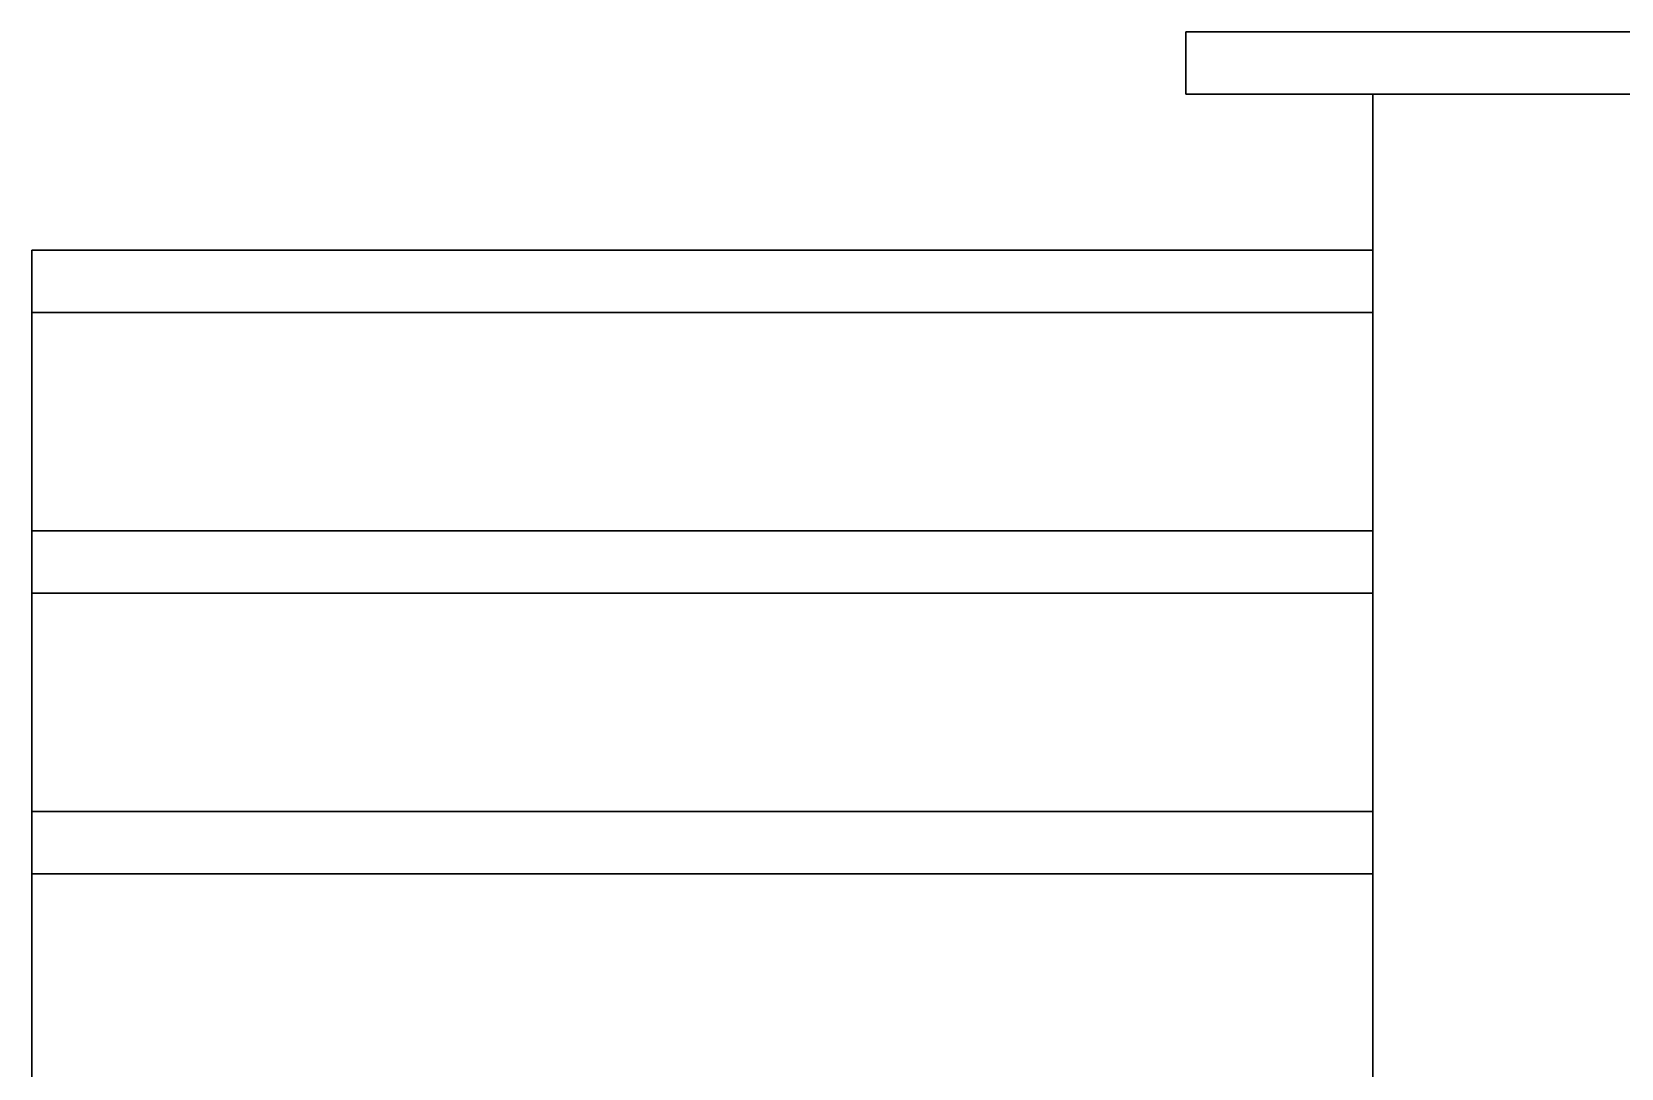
# Model space of a CAD drawing. Header units: millimetres. Extents: x 183355 to 194386, y -190559 to -183233.
# Drawn here: x 186102.2 to 186357, y -186408.1 to -186241.9 of the extents above; entities that cross this region are included whole.
import ezdxf

# ---------------------------------------------------------------- set-up
doc = ezdxf.new("R2010")
doc.units = ezdxf.units.MM
doc.header["$LTSCALE"] = 13
doc.layers.add('1', color=4, linetype='Continuous')
doc.layers.add('标注、文本', color=3, linetype='Continuous', lineweight=25)

# ---------------------------------------------------------------- blocks, each defined once
blk = doc.blocks.new('A$C43ED4F5E')
at = {"layer": '1', "ltscale": 5}
for p, q in [((1495, 958.71), (1345, 958.71)), ((1345, 958.71), (1345, 948.71)), ((1495, 958.71), (1345, 958.71)), ((1345, 958.71), (1345, 948.71)), ((1345, 948.71), (1495, 948.71)), ((1345, 948.71), (1495, 948.71)), ((1375, 33.71), (1375, 948.71)), ((1375, 33.71), (1375, 948.71)), ((1160, 103.71), (1160, 923.71)), ((1160, 103.71), (1160, 923.71)), ((1375, 923.71), (1160, 923.71)), ((1375, 923.71), (1160, 923.71)), ((1375, 923.71), (1160, 923.71)), ((1375, 923.71), (1160, 923.71)), ((1160, 923.71), (1375, 923.71)), ((1160, 923.71), (1375, 923.71)), ((1375, 923.71), (1160, 923.71)), ((1375, 923.71), (1160, 923.71)), ((1375, 923.71), (1160, 923.71)), ((1375, 923.71), (1160, 923.71)), ((1160, 923.71), (1375, 923.71)), ((1160, 923.71), (1375, 923.71)), ((1375, 923.71), (1160, 923.71)), ((1375, 923.71), (1160, 923.71)), ((1375, 923.71), (1160, 923.71)), ((1375, 923.71), (1160, 923.71)), ((1160, 923.71), (1375, 923.71)), ((1160, 923.71), (1375, 923.71)), ((1375, 923.71), (1160, 923.71)), ((1375, 923.71), (1160, 923.71)), ((1375, 923.71), (1160, 923.71)), ((1375, 923.71), (1160, 923.71)), ((1160, 923.71), (1375, 923.71)), ((1160, 923.71), (1375, 923.71)), ((1375, 923.71), (1160, 923.71)), ((1375, 923.71), (1160, 923.71)), ((1375, 923.71), (1160, 923.71)), ((1375, 923.71), (1160, 923.71)), ((1160, 923.71), (1375, 923.71)), ((1160, 923.71), (1375, 923.71)), ((1375, 923.71), (1160, 923.71)), ((1375, 923.71), (1160, 923.71)), ((1375, 923.71), (1160, 923.71)), ((1375, 923.71), (1160, 923.71)), ((1160, 923.71), (1375, 923.71)), ((1160, 923.71), (1375, 923.71)), ((1375, 923.71), (1160, 923.71)), ((1375, 923.71), (1160, 923.71)), ((1375, 923.71), (1160, 923.71)), ((1375, 923.71), (1160, 923.71)), ((1160, 923.71), (1375, 923.71)), ((1160, 923.71), (1375, 923.71)), ((1375, 923.71), (1160, 923.71)), ((1375, 923.71), (1160, 923.71)), ((1375, 923.71), (1160, 923.71)), ((1375, 923.71), (1160, 923.71)), ((1160, 923.71), (1375, 923.71)), ((1160, 923.71), (1375, 923.71)), ((1375, 923.71), (1160, 923.71)), ((1375, 923.71), (1160, 923.71)), ((1375, 923.71), (1160, 923.71)), ((1375, 923.71), (1160, 923.71)), ((1160, 923.71), (1375, 923.71)), ((1160, 923.71), (1375, 923.71)), ((1375, 923.71), (1160, 923.71)), ((1375, 923.71), (1160, 923.71)), ((1375, 923.71), (1160, 923.71)), ((1375, 923.71), (1160, 923.71)), ((1160, 923.71), (1375, 923.71)), ((1160, 923.71), (1375, 923.71)), ((1375, 923.71), (1160, 923.71)), ((1375, 923.71), (1160, 923.71)), ((1375, 923.71), (1160, 923.71)), ((1375, 923.71), (1160, 923.71)), ((1160, 923.71), (1375, 923.71)), ((1160, 923.71), (1375, 923.71)), ((1375, 923.71), (1160, 923.71)), ((1375, 923.71), (1160, 923.71)), ((1375, 923.71), (1160, 923.71)), ((1375, 923.71), (1160, 923.71)), ((1160, 923.71), (1375, 923.71)), ((1160, 923.71), (1375, 923.71)), ((1375, 923.71), (1160, 923.71)), ((1375, 923.71), (1160, 923.71)), ((1375, 923.71), (1160, 923.71)), ((1375, 923.71), (1160, 923.71)), ((1160, 923.71), (1375, 923.71)), ((1160, 923.71), (1375, 923.71)), ((1375, 923.71), (1160, 923.71)), ((1375, 923.71), (1160, 923.71)), ((1375, 923.71), (1160, 923.71)), ((1375, 923.71), (1160, 923.71)), ((1160, 923.71), (1375, 923.71)), ((1160, 923.71), (1375, 923.71)), ((1375, 923.71), (1160, 923.71)), ((1375, 923.71), (1160, 923.71)), ((1375, 923.71), (1160, 923.71)), ((1375, 923.71), (1160, 923.71)), ((1160, 923.71), (1375, 923.71)), ((1160, 923.71), (1375, 923.71)), ((1375, 923.71), (1160, 923.71)), ((1375, 923.71), (1160, 923.71)), ((1375, 923.71), (1160, 923.71)), ((1375, 923.71), (1160, 923.71)), ((1160, 923.71), (1375, 923.71)), ((1160, 923.71), (1375, 923.71)), ((1375, 923.71), (1160, 923.71)), ((1375, 923.71), (1160, 923.71)), ((1375, 923.71), (1160, 923.71)), ((1375, 923.71), (1160, 923.71)), ((1160, 923.71), (1375, 923.71)), ((1160, 923.71), (1375, 923.71)), ((1375, 923.71), (1160, 923.71)), ((1375, 923.71), (1160, 923.71)), ((1375, 923.71), (1160, 923.71)), ((1375, 923.71), (1160, 923.71)), ((1160, 923.71), (1375, 923.71)), ((1160, 923.71), (1375, 923.71)), ((1375, 923.71), (1160, 923.71)), ((1375, 923.71), (1160, 923.71)), ((1375, 923.71), (1160, 923.71)), ((1375, 923.71), (1160, 923.71)), ((1160, 923.71), (1375, 923.71)), ((1160, 923.71), (1375, 923.71)), ((1375, 923.71), (1160, 923.71)), ((1375, 923.71), (1160, 923.71)), ((1375, 923.71), (1160, 923.71)), ((1375, 923.71), (1160, 923.71)), ((1160, 923.71), (1375, 923.71)), ((1160, 923.71), (1375, 923.71)), ((1375, 923.71), (1160, 923.71)), ((1375, 923.71), (1160, 923.71)), ((1375, 923.71), (1160, 923.71)), ((1375, 923.71), (1160, 923.71)), ((1160, 923.71), (1375, 923.71)), ((1160, 923.71), (1375, 923.71)), ((1375, 923.71), (1160, 923.71)), ((1375, 923.71), (1160, 923.71)), ((1375, 923.71), (1160, 923.71)), ((1375, 923.71), (1160, 923.71)), ((1160, 923.71), (1375, 923.71)), ((1160, 923.71), (1375, 923.71)), ((1375, 923.71), (1160, 923.71)), ((1375, 923.71), (1160, 923.71)), ((1375, 923.71), (1160, 923.71)), ((1375, 923.71), (1160, 923.71)), ((1160, 923.71), (1375, 923.71)), ((1160, 923.71), (1375, 923.71)), ((1375, 923.71), (1160, 923.71)), ((1375, 923.71), (1160, 923.71)), ((1375, 923.71), (1160, 923.71)), ((1375, 923.71), (1160, 923.71)), ((1160, 923.71), (1375, 923.71)), ((1160, 923.71), (1375, 923.71)), ((1375, 923.71), (1160, 923.71)), ((1375, 923.71), (1160, 923.71)), ((1375, 923.71), (1160, 923.71)), ((1375, 923.71), (1160, 923.71)), ((1160, 923.71), (1375, 923.71)), ((1160, 923.71), (1375, 923.71)), ((1375, 923.71), (1160, 923.71)), ((1375, 923.71), (1160, 923.71)), ((1375, 923.71), (1160, 923.71)), ((1375, 923.71), (1160, 923.71)), ((1160, 923.71), (1375, 923.71)), ((1160, 923.71), (1375, 923.71)), ((1375, 923.71), (1160, 923.71)), ((1375, 923.71), (1160, 923.71)), ((1375, 923.71), (1160, 923.71)), ((1375, 923.71), (1160, 923.71)), ((1160, 923.71), (1375, 923.71)), ((1160, 923.71), (1375, 923.71)), ((1375, 923.71), (1160, 923.71)), ((1375, 923.71), (1160, 923.71)), ((1375, 923.71), (1160, 923.71)), ((1375, 923.71), (1160, 923.71)), ((1160, 923.71), (1375, 923.71)), ((1160, 923.71), (1375, 923.71)), ((1375, 923.71), (1160, 923.71)), ((1375, 923.71), (1160, 923.71)), ((1375, 923.71), (1160, 923.71)), ((1375, 923.71), (1160, 923.71)), ((1160, 923.71), (1375, 923.71)), ((1160, 923.71), (1375, 923.71)), ((1375, 923.71), (1160, 923.71)), ((1375, 923.71), (1160, 923.71)), ((1375, 923.71), (1160, 923.71)), ((1375, 923.71), (1160, 923.71)), ((1160, 923.71), (1375, 923.71)), ((1160, 923.71), (1375, 923.71)), ((1375, 923.71), (1160, 923.71)), ((1375, 923.71), (1160, 923.71)), ((1375, 923.71), (1160, 923.71)), ((1375, 923.71), (1160, 923.71)), ((1160, 923.71), (1375, 923.71)), ((1160, 923.71), (1375, 923.71)), ((1375, 923.71), (1160, 923.71)), ((1375, 923.71), (1160, 923.71)), ((1375, 923.71), (1160, 923.71)), ((1375, 923.71), (1160, 923.71)), ((1160, 923.71), (1375, 923.71)), ((1160, 923.71), (1375, 923.71)), ((1375, 923.71), (1160, 923.71)), ((1375, 923.71), (1160, 923.71)), ((1375, 923.71), (1160, 923.71)), ((1375, 923.71), (1160, 923.71)), ((1160, 923.71), (1375, 923.71)), ((1160, 923.71), (1375, 923.71)), ((1375, 923.71), (1160, 923.71)), ((1375, 923.71), (1160, 923.71)), ((1375, 923.71), (1160, 923.71)), ((1375, 923.71), (1160, 923.71)), ((1160, 923.71), (1375, 923.71)), ((1160, 923.71), (1375, 923.71)), ((1375, 923.71), (1160, 923.71)), ((1375, 923.71), (1160, 923.71)), ((1375, 923.71), (1160, 923.71)), ((1375, 923.71), (1160, 923.71)), ((1160, 923.71), (1375, 923.71)), ((1160, 923.71), (1375, 923.71)), ((1375, 923.71), (1160, 923.71)), ((1375, 923.71), (1160, 923.71)), ((1375, 923.71), (1160, 923.71)), ((1375, 923.71), (1160, 923.71)), ((1160, 923.71), (1375, 923.71)), ((1160, 923.71), (1375, 923.71)), ((1375, 923.71), (1160, 923.71)), ((1375, 923.71), (1160, 923.71)), ((1375, 923.71), (1160, 923.71)), ((1375, 923.71), (1160, 923.71)), ((1160, 923.71), (1375, 923.71)), ((1160, 923.71), (1375, 923.71)), ((1375, 923.71), (1160, 923.71)), ((1375, 923.71), (1160, 923.71)), ((1375, 923.71), (1160, 923.71)), ((1375, 923.71), (1160, 923.71)), ((1160, 923.71), (1375, 923.71)), ((1160, 923.71), (1375, 923.71)), ((1375, 923.71), (1160, 923.71)), ((1375, 923.71), (1160, 923.71)), ((1375, 923.71), (1160, 923.71)), ((1375, 923.71), (1160, 923.71)), ((1160, 923.71), (1375, 923.71)), ((1160, 923.71), (1375, 923.71)), ((1375, 923.71), (1160, 923.71)), ((1375, 923.71), (1160, 923.71)), ((1375, 923.71), (1160, 923.71)), ((1375, 923.71), (1160, 923.71)), ((1160, 923.71), (1375, 923.71)), ((1160, 923.71), (1375, 923.71)), ((1375, 913.71), (1160, 913.71)), ((1375, 913.71), (1160, 913.71)), ((1375, 913.71), (1160, 913.71)), ((1375, 913.71), (1160, 913.71)), ((1160, 913.71), (1375, 913.71)), ((1375, 913.71), (1160, 913.71)), ((1375, 913.71), (1160, 913.71)), ((1375, 913.71), (1160, 913.71)), ((1375, 913.71), (1160, 913.71)), ((1160, 913.71), (1375, 913.71)), ((1375, 913.71), (1160, 913.71)), ((1375, 913.71), (1160, 913.71)), ((1375, 913.71), (1160, 913.71)), ((1375, 913.71), (1160, 913.71)), ((1160, 913.71), (1375, 913.71)), ((1375, 913.71), (1160, 913.71)), ((1375, 913.71), (1160, 913.71)), ((1375, 913.71), (1160, 913.71)), ((1375, 913.71), (1160, 913.71)), ((1160, 913.71), (1375, 913.71)), ((1375, 913.71), (1160, 913.71)), ((1375, 913.71), (1160, 913.71)), ((1375, 913.71), (1160, 913.71)), ((1375, 913.71), (1160, 913.71)), ((1160, 913.71), (1375, 913.71)), ((1375, 913.71), (1160, 913.71)), ((1375, 913.71), (1160, 913.71)), ((1375, 913.71), (1160, 913.71)), ((1375, 913.71), (1160, 913.71)), ((1160, 913.71), (1375, 913.71)), ((1375, 913.71), (1160, 913.71)), ((1375, 913.71), (1160, 913.71)), ((1375, 913.71), (1160, 913.71)), ((1375, 913.71), (1160, 913.71)), ((1160, 913.71), (1375, 913.71)), ((1375, 913.71), (1160, 913.71)), ((1375, 913.71), (1160, 913.71)), ((1375, 913.71), (1160, 913.71)), ((1375, 913.71), (1160, 913.71)), ((1160, 913.71), (1375, 913.71)), ((1375, 913.71), (1160, 913.71)), ((1375, 913.71), (1160, 913.71)), ((1375, 913.71), (1160, 913.71)), ((1375, 913.71), (1160, 913.71)), ((1160, 913.71), (1375, 913.71)), ((1375, 913.71), (1160, 913.71)), ((1375, 913.71), (1160, 913.71)), ((1375, 913.71), (1160, 913.71)), ((1375, 913.71), (1160, 913.71)), ((1160, 913.71), (1375, 913.71)), ((1375, 913.71), (1160, 913.71)), ((1375, 913.71), (1160, 913.71)), ((1375, 913.71), (1160, 913.71)), ((1375, 913.71), (1160, 913.71)), ((1160, 913.71), (1375, 913.71)), ((1375, 913.71), (1160, 913.71)), ((1375, 913.71), (1160, 913.71)), ((1375, 913.71), (1160, 913.71)), ((1375, 913.71), (1160, 913.71)), ((1160, 913.71), (1375, 913.71)), ((1375, 913.71), (1160, 913.71)), ((1375, 913.71), (1160, 913.71)), ((1375, 913.71), (1160, 913.71)), ((1375, 913.71), (1160, 913.71)), ((1160, 913.71), (1375, 913.71)), ((1375, 913.71), (1160, 913.71)), ((1375, 913.71), (1160, 913.71)), ((1375, 913.71), (1160, 913.71)), ((1375, 913.71), (1160, 913.71)), ((1160, 913.71), (1375, 913.71)), ((1375, 913.71), (1160, 913.71)), ((1375, 913.71), (1160, 913.71)), ((1375, 913.71), (1160, 913.71)), ((1375, 913.71), (1160, 913.71)), ((1160, 913.71), (1375, 913.71)), ((1375, 913.71), (1160, 913.71)), ((1375, 913.71), (1160, 913.71)), ((1375, 913.71), (1160, 913.71)), ((1375, 913.71), (1160, 913.71)), ((1160, 913.71), (1375, 913.71)), ((1375, 913.71), (1160, 913.71)), ((1375, 913.71), (1160, 913.71)), ((1375, 913.71), (1160, 913.71)), ((1375, 913.71), (1160, 913.71)), ((1160, 913.71), (1375, 913.71)), ((1375, 913.71), (1160, 913.71)), ((1375, 913.71), (1160, 913.71)), ((1375, 913.71), (1160, 913.71)), ((1375, 913.71), (1160, 913.71)), ((1160, 913.71), (1375, 913.71)), ((1375, 913.71), (1160, 913.71)), ((1375, 913.71), (1160, 913.71)), ((1375, 913.71), (1160, 913.71)), ((1375, 913.71), (1160, 913.71)), ((1160, 913.71), (1375, 913.71)), ((1375, 913.71), (1160, 913.71)), ((1375, 913.71), (1160, 913.71)), ((1375, 913.71), (1160, 913.71)), ((1375, 913.71), (1160, 913.71)), ((1160, 913.71), (1375, 913.71)), ((1375, 913.71), (1160, 913.71)), ((1375, 913.71), (1160, 913.71)), ((1375, 913.71), (1160, 913.71)), ((1375, 913.71), (1160, 913.71)), ((1160, 913.71), (1375, 913.71)), ((1375, 913.71), (1160, 913.71)), ((1375, 913.71), (1160, 913.71)), ((1375, 913.71), (1160, 913.71)), ((1375, 913.71), (1160, 913.71)), ((1160, 913.71), (1375, 913.71)), ((1375, 913.71), (1160, 913.71)), ((1375, 913.71), (1160, 913.71)), ((1375, 913.71), (1160, 913.71)), ((1375, 913.71), (1160, 913.71)), ((1160, 913.71), (1375, 913.71)), ((1375, 913.71), (1160, 913.71)), ((1375, 913.71), (1160, 913.71)), ((1375, 913.71), (1160, 913.71)), ((1375, 913.71), (1160, 913.71)), ((1160, 913.71), (1375, 913.71)), ((1375, 913.71), (1160, 913.71)), ((1375, 913.71), (1160, 913.71)), ((1375, 913.71), (1160, 913.71)), ((1375, 913.71), (1160, 913.71)), ((1160, 913.71), (1375, 913.71)), ((1375, 913.71), (1160, 913.71)), ((1375, 913.71), (1160, 913.71)), ((1375, 913.71), (1160, 913.71)), ((1375, 913.71), (1160, 913.71)), ((1160, 913.71), (1375, 913.71)), ((1375, 913.71), (1160, 913.71)), ((1375, 913.71), (1160, 913.71)), ((1375, 913.71), (1160, 913.71)), ((1375, 913.71), (1160, 913.71)), ((1160, 913.71), (1375, 913.71)), ((1375, 913.71), (1160, 913.71)), ((1375, 913.71), (1160, 913.71)), ((1375, 913.71), (1160, 913.71)), ((1375, 913.71), (1160, 913.71)), ((1160, 913.71), (1375, 913.71)), ((1375, 913.71), (1160, 913.71)), ((1375, 913.71), (1160, 913.71)), ((1375, 913.71), (1160, 913.71)), ((1375, 913.71), (1160, 913.71)), ((1160, 913.71), (1375, 913.71)), ((1375, 913.71), (1160, 913.71)), ((1375, 913.71), (1160, 913.71)), ((1375, 913.71), (1160, 913.71)), ((1375, 913.71), (1160, 913.71)), ((1160, 913.71), (1375, 913.71)), ((1375, 913.71), (1160, 913.71)), ((1375, 913.71), (1160, 913.71)), ((1375, 913.71), (1160, 913.71)), ((1375, 913.71), (1160, 913.71)), ((1160, 913.71), (1375, 913.71)), ((1375, 913.71), (1160, 913.71)), ((1375, 913.71), (1160, 913.71)), ((1375, 913.71), (1160, 913.71)), ((1375, 913.71), (1160, 913.71)), ((1160, 913.71), (1375, 913.71)), ((1375, 913.71), (1160, 913.71)), ((1375, 913.71), (1160, 913.71)), ((1375, 913.71), (1160, 913.71)), ((1375, 913.71), (1160, 913.71)), ((1160, 913.71), (1375, 913.71)), ((1375, 913.71), (1160, 913.71)), ((1375, 913.71), (1160, 913.71)), ((1375, 913.71), (1160, 913.71)), ((1375, 913.71), (1160, 913.71)), ((1160, 913.71), (1375, 913.71)), ((1375, 913.71), (1160, 913.71)), ((1375, 913.71), (1160, 913.71)), ((1375, 913.71), (1160, 913.71)), ((1375, 913.71), (1160, 913.71)), ((1160, 913.71), (1375, 913.71)), ((1375, 913.71), (1160, 913.71)), ((1375, 913.71), (1160, 913.71)), ((1375, 913.71), (1160, 913.71)), ((1375, 913.71), (1160, 913.71)), ((1160, 913.71), (1375, 913.71)), ((1375, 913.71), (1160, 913.71)), ((1375, 913.71), (1160, 913.71)), ((1375, 913.71), (1160, 913.71)), ((1375, 913.71), (1160, 913.71)), ((1160, 913.71), (1375, 913.71)), ((1375, 913.71), (1160, 913.71)), ((1375, 913.71), (1160, 913.71)), ((1375, 913.71), (1160, 913.71)), ((1375, 913.71), (1160, 913.71)), ((1160, 913.71), (1375, 913.71)), ((1375, 913.71), (1160, 913.71)), ((1375, 913.71), (1160, 913.71)), ((1375, 913.71), (1160, 913.71)), ((1375, 913.71), (1160, 913.71)), ((1160, 913.71), (1375, 913.71)), ((1375, 913.71), (1160, 913.71)), ((1375, 913.71), (1160, 913.71)), ((1375, 913.71), (1160, 913.71)), ((1375, 913.71), (1160, 913.71)), ((1160, 913.71), (1375, 913.71)), ((1375, 878.71), (1160, 878.71)), ((1375, 878.71), (1160, 878.71)), ((1375, 878.71), (1160, 878.71)), ((1375, 878.71), (1160, 878.71)), ((1160, 878.71), (1375, 878.71)), ((1160, 878.71), (1375, 878.71)), ((1375, 878.71), (1160, 878.71)), ((1375, 878.71), (1160, 878.71)), ((1375, 878.71), (1160, 878.71)), ((1375, 878.71), (1160, 878.71)), ((1160, 878.71), (1375, 878.71)), ((1160, 878.71), (1375, 878.71)), ((1375, 878.71), (1160, 878.71)), ((1375, 878.71), (1160, 878.71)), ((1375, 878.71), (1160, 878.71)), ((1375, 878.71), (1160, 878.71)), ((1160, 878.71), (1375, 878.71)), ((1160, 878.71), (1375, 878.71)), ((1375, 878.71), (1160, 878.71)), ((1375, 878.71), (1160, 878.71)), ((1375, 878.71), (1160, 878.71)), ((1375, 878.71), (1160, 878.71)), ((1160, 878.71), (1375, 878.71)), ((1160, 878.71), (1375, 878.71)), ((1375, 878.71), (1160, 878.71)), ((1375, 878.71), (1160, 878.71)), ((1375, 878.71), (1160, 878.71)), ((1375, 878.71), (1160, 878.71)), ((1160, 878.71), (1375, 878.71)), ((1160, 878.71), (1375, 878.71)), ((1375, 878.71), (1160, 878.71)), ((1375, 878.71), (1160, 878.71)), ((1375, 878.71), (1160, 878.71)), ((1375, 878.71), (1160, 878.71)), ((1160, 878.71), (1375, 878.71)), ((1160, 878.71), (1375, 878.71)), ((1375, 878.71), (1160, 878.71)), ((1375, 878.71), (1160, 878.71)), ((1375, 878.71), (1160, 878.71)), ((1375, 878.71), (1160, 878.71)), ((1160, 878.71), (1375, 878.71)), ((1160, 878.71), (1375, 878.71)), ((1375, 878.71), (1160, 878.71)), ((1375, 878.71), (1160, 878.71)), ((1375, 878.71), (1160, 878.71)), ((1375, 878.71), (1160, 878.71)), ((1160, 878.71), (1375, 878.71)), ((1160, 878.71), (1375, 878.71)), ((1375, 868.71), (1160, 868.71)), ((1375, 868.71), (1160, 868.71)), ((1375, 868.71), (1160, 868.71)), ((1375, 868.71), (1160, 868.71)), ((1160, 868.71), (1375, 868.71)), ((1375, 868.71), (1160, 868.71)), ((1375, 868.71), (1160, 868.71)), ((1375, 868.71), (1160, 868.71)), ((1375, 868.71), (1160, 868.71)), ((1160, 868.71), (1375, 868.71)), ((1375, 868.71), (1160, 868.71)), ((1375, 868.71), (1160, 868.71)), ((1375, 868.71), (1160, 868.71)), ((1375, 868.71), (1160, 868.71)), ((1160, 868.71), (1375, 868.71)), ((1375, 868.71), (1160, 868.71)), ((1375, 868.71), (1160, 868.71)), ((1375, 868.71), (1160, 868.71)), ((1375, 868.71), (1160, 868.71)), ((1160, 868.71), (1375, 868.71)), ((1375, 868.71), (1160, 868.71)), ((1375, 868.71), (1160, 868.71)), ((1375, 868.71), (1160, 868.71)), ((1375, 868.71), (1160, 868.71)), ((1160, 868.71), (1375, 868.71)), ((1375, 868.71), (1160, 868.71)), ((1375, 868.71), (1160, 868.71)), ((1375, 868.71), (1160, 868.71)), ((1375, 868.71), (1160, 868.71)), ((1160, 868.71), (1375, 868.71)), ((1375, 868.71), (1160, 868.71)), ((1375, 868.71), (1160, 868.71)), ((1375, 868.71), (1160, 868.71)), ((1375, 868.71), (1160, 868.71)), ((1160, 868.71), (1375, 868.71)), ((1375, 868.71), (1160, 868.71)), ((1375, 868.71), (1160, 868.71)), ((1375, 868.71), (1160, 868.71)), ((1375, 868.71), (1160, 868.71)), ((1160, 868.71), (1375, 868.71)), ((1375, 833.71), (1160, 833.71)), ((1375, 833.71), (1160, 833.71)), ((1375, 833.71), (1160, 833.71)), ((1375, 833.71), (1160, 833.71)), ((1160, 833.71), (1375, 833.71)), ((1160, 833.71), (1375, 833.71)), ((1375, 833.71), (1160, 833.71)), ((1375, 833.71), (1160, 833.71)), ((1375, 833.71), (1160, 833.71)), ((1375, 833.71), (1160, 833.71)), ((1160, 833.71), (1375, 833.71)), ((1160, 833.71), (1375, 833.71)), ((1375, 833.71), (1160, 833.71)), ((1375, 833.71), (1160, 833.71)), ((1375, 833.71), (1160, 833.71)), ((1375, 833.71), (1160, 833.71)), ((1160, 833.71), (1375, 833.71)), ((1160, 833.71), (1375, 833.71)), ((1375, 833.71), (1160, 833.71)), ((1375, 833.71), (1160, 833.71)), ((1375, 833.71), (1160, 833.71)), ((1375, 833.71), (1160, 833.71)), ((1160, 833.71), (1375, 833.71)), ((1160, 833.71), (1375, 833.71)), ((1375, 833.71), (1160, 833.71)), ((1375, 833.71), (1160, 833.71)), ((1375, 833.71), (1160, 833.71)), ((1375, 833.71), (1160, 833.71)), ((1160, 833.71), (1375, 833.71)), ((1160, 833.71), (1375, 833.71)), ((1375, 833.71), (1160, 833.71)), ((1375, 833.71), (1160, 833.71)), ((1375, 833.71), (1160, 833.71)), ((1375, 833.71), (1160, 833.71)), ((1160, 833.71), (1375, 833.71)), ((1160, 833.71), (1375, 833.71)), ((1375, 833.71), (1160, 833.71)), ((1375, 833.71), (1160, 833.71)), ((1375, 833.71), (1160, 833.71)), ((1375, 833.71), (1160, 833.71)), ((1160, 833.71), (1375, 833.71)), ((1160, 833.71), (1375, 833.71)), ((1375, 833.71), (1160, 833.71)), ((1375, 833.71), (1160, 833.71)), ((1375, 833.71), (1160, 833.71)), ((1375, 833.71), (1160, 833.71)), ((1160, 833.71), (1375, 833.71)), ((1160, 833.71), (1375, 833.71)), ((1375, 823.71), (1160, 823.71)), ((1375, 823.71), (1160, 823.71)), ((1375, 823.71), (1160, 823.71)), ((1375, 823.71), (1160, 823.71)), ((1160, 823.71), (1375, 823.71)), ((1375, 823.71), (1160, 823.71)), ((1375, 823.71), (1160, 823.71)), ((1375, 823.71), (1160, 823.71)), ((1375, 823.71), (1160, 823.71)), ((1160, 823.71), (1375, 823.71)), ((1375, 823.71), (1160, 823.71)), ((1375, 823.71), (1160, 823.71)), ((1375, 823.71), (1160, 823.71)), ((1375, 823.71), (1160, 823.71)), ((1160, 823.71), (1375, 823.71)), ((1375, 823.71), (1160, 823.71)), ((1375, 823.71), (1160, 823.71)), ((1375, 823.71), (1160, 823.71)), ((1375, 823.71), (1160, 823.71)), ((1160, 823.71), (1375, 823.71)), ((1375, 823.71), (1160, 823.71)), ((1375, 823.71), (1160, 823.71)), ((1375, 823.71), (1160, 823.71)), ((1375, 823.71), (1160, 823.71)), ((1160, 823.71), (1375, 823.71)), ((1375, 823.71), (1160, 823.71)), ((1375, 823.71), (1160, 823.71)), ((1375, 823.71), (1160, 823.71)), ((1375, 823.71), (1160, 823.71)), ((1160, 823.71), (1375, 823.71)), ((1375, 823.71), (1160, 823.71)), ((1375, 823.71), (1160, 823.71)), ((1375, 823.71), (1160, 823.71)), ((1375, 823.71), (1160, 823.71)), ((1160, 823.71), (1375, 823.71)), ((1375, 823.71), (1160, 823.71)), ((1375, 823.71), (1160, 823.71)), ((1375, 823.71), (1160, 823.71)), ((1375, 823.71), (1160, 823.71)), ((1160, 823.71), (1375, 823.71))]:
    blk.add_line(p, q, dxfattribs=at)
at = {"layer": '标注、文本', "color": 4, "lineweight": 30}
for p, q in [((1495, 958.71), (1345, 958.71)), ((1345, 958.71), (1345, 948.71)), ((1495, 958.71), (1345, 958.71)), ((1345, 958.71), (1345, 948.71)), ((1345, 948.71), (1495, 948.71)), ((1345, 948.71), (1495, 948.71)), ((1375, 33.71), (1375, 948.71)), ((1375, 33.71), (1375, 948.71)), ((1160, 103.71), (1160, 923.71)), ((1160, 103.71), (1160, 923.71)), ((1375, 923.71), (1160, 923.71)), ((1375, 923.71), (1160, 923.71)), ((1375, 923.71), (1160, 923.71)), ((1375, 923.71), (1160, 923.71)), ((1160, 923.71), (1375, 923.71)), ((1160, 923.71), (1375, 923.71)), ((1375, 923.71), (1160, 923.71)), ((1375, 923.71), (1160, 923.71)), ((1375, 923.71), (1160, 923.71)), ((1375, 923.71), (1160, 923.71)), ((1160, 923.71), (1375, 923.71)), ((1160, 923.71), (1375, 923.71)), ((1375, 923.71), (1160, 923.71)), ((1375, 923.71), (1160, 923.71)), ((1375, 923.71), (1160, 923.71)), ((1375, 923.71), (1160, 923.71)), ((1160, 923.71), (1375, 923.71)), ((1160, 923.71), (1375, 923.71)), ((1375, 923.71), (1160, 923.71)), ((1375, 923.71), (1160, 923.71)), ((1375, 923.71), (1160, 923.71)), ((1375, 923.71), (1160, 923.71)), ((1160, 923.71), (1375, 923.71)), ((1160, 923.71), (1375, 923.71)), ((1375, 923.71), (1160, 923.71)), ((1375, 923.71), (1160, 923.71)), ((1375, 923.71), (1160, 923.71)), ((1375, 923.71), (1160, 923.71)), ((1160, 923.71), (1375, 923.71)), ((1160, 923.71), (1375, 923.71)), ((1375, 923.71), (1160, 923.71)), ((1375, 923.71), (1160, 923.71)), ((1375, 923.71), (1160, 923.71)), ((1375, 923.71), (1160, 923.71)), ((1160, 923.71), (1375, 923.71)), ((1160, 923.71), (1375, 923.71)), ((1375, 923.71), (1160, 923.71)), ((1375, 923.71), (1160, 923.71)), ((1375, 923.71), (1160, 923.71)), ((1375, 923.71), (1160, 923.71)), ((1160, 923.71), (1375, 923.71)), ((1160, 923.71), (1375, 923.71)), ((1375, 923.71), (1160, 923.71)), ((1375, 923.71), (1160, 923.71)), ((1375, 923.71), (1160, 923.71)), ((1375, 923.71), (1160, 923.71)), ((1160, 923.71), (1375, 923.71)), ((1160, 923.71), (1375, 923.71)), ((1375, 923.71), (1160, 923.71)), ((1375, 923.71), (1160, 923.71)), ((1375, 923.71), (1160, 923.71)), ((1375, 923.71), (1160, 923.71)), ((1160, 923.71), (1375, 923.71)), ((1160, 923.71), (1375, 923.71)), ((1375, 923.71), (1160, 923.71)), ((1375, 923.71), (1160, 923.71)), ((1375, 923.71), (1160, 923.71)), ((1375, 923.71), (1160, 923.71)), ((1160, 923.71), (1375, 923.71)), ((1160, 923.71), (1375, 923.71)), ((1375, 923.71), (1160, 923.71)), ((1375, 923.71), (1160, 923.71)), ((1375, 923.71), (1160, 923.71)), ((1375, 923.71), (1160, 923.71)), ((1160, 923.71), (1375, 923.71)), ((1160, 923.71), (1375, 923.71)), ((1375, 923.71), (1160, 923.71)), ((1375, 923.71), (1160, 923.71)), ((1375, 923.71), (1160, 923.71)), ((1375, 923.71), (1160, 923.71)), ((1160, 923.71), (1375, 923.71)), ((1160, 923.71), (1375, 923.71)), ((1375, 923.71), (1160, 923.71)), ((1375, 923.71), (1160, 923.71)), ((1375, 923.71), (1160, 923.71)), ((1375, 923.71), (1160, 923.71)), ((1160, 923.71), (1375, 923.71)), ((1160, 923.71), (1375, 923.71)), ((1375, 923.71), (1160, 923.71)), ((1375, 923.71), (1160, 923.71)), ((1375, 923.71), (1160, 923.71)), ((1375, 923.71), (1160, 923.71)), ((1160, 923.71), (1375, 923.71)), ((1160, 923.71), (1375, 923.71)), ((1375, 923.71), (1160, 923.71)), ((1375, 923.71), (1160, 923.71)), ((1375, 923.71), (1160, 923.71)), ((1375, 923.71), (1160, 923.71)), ((1160, 923.71), (1375, 923.71)), ((1160, 923.71), (1375, 923.71)), ((1375, 923.71), (1160, 923.71)), ((1375, 923.71), (1160, 923.71)), ((1375, 923.71), (1160, 923.71)), ((1375, 923.71), (1160, 923.71)), ((1160, 923.71), (1375, 923.71)), ((1160, 923.71), (1375, 923.71)), ((1375, 923.71), (1160, 923.71)), ((1375, 923.71), (1160, 923.71)), ((1375, 923.71), (1160, 923.71)), ((1375, 923.71), (1160, 923.71)), ((1160, 923.71), (1375, 923.71)), ((1160, 923.71), (1375, 923.71)), ((1375, 923.71), (1160, 923.71)), ((1375, 923.71), (1160, 923.71)), ((1375, 923.71), (1160, 923.71)), ((1375, 923.71), (1160, 923.71)), ((1160, 923.71), (1375, 923.71)), ((1160, 923.71), (1375, 923.71)), ((1375, 923.71), (1160, 923.71)), ((1375, 923.71), (1160, 923.71)), ((1375, 923.71), (1160, 923.71)), ((1375, 923.71), (1160, 923.71)), ((1160, 923.71), (1375, 923.71)), ((1160, 923.71), (1375, 923.71)), ((1375, 923.71), (1160, 923.71)), ((1375, 923.71), (1160, 923.71)), ((1375, 923.71), (1160, 923.71)), ((1375, 923.71), (1160, 923.71)), ((1160, 923.71), (1375, 923.71)), ((1160, 923.71), (1375, 923.71)), ((1375, 923.71), (1160, 923.71)), ((1375, 923.71), (1160, 923.71)), ((1375, 923.71), (1160, 923.71)), ((1375, 923.71), (1160, 923.71)), ((1160, 923.71), (1375, 923.71)), ((1160, 923.71), (1375, 923.71)), ((1375, 923.71), (1160, 923.71)), ((1375, 923.71), (1160, 923.71)), ((1375, 923.71), (1160, 923.71)), ((1375, 923.71), (1160, 923.71)), ((1160, 923.71), (1375, 923.71)), ((1160, 923.71), (1375, 923.71)), ((1375, 923.71), (1160, 923.71)), ((1375, 923.71), (1160, 923.71)), ((1375, 923.71), (1160, 923.71)), ((1375, 923.71), (1160, 923.71)), ((1160, 923.71), (1375, 923.71)), ((1160, 923.71), (1375, 923.71)), ((1375, 923.71), (1160, 923.71)), ((1375, 923.71), (1160, 923.71)), ((1375, 923.71), (1160, 923.71)), ((1375, 923.71), (1160, 923.71)), ((1160, 923.71), (1375, 923.71)), ((1160, 923.71), (1375, 923.71)), ((1375, 923.71), (1160, 923.71)), ((1375, 923.71), (1160, 923.71)), ((1375, 923.71), (1160, 923.71)), ((1375, 923.71), (1160, 923.71)), ((1160, 923.71), (1375, 923.71)), ((1160, 923.71), (1375, 923.71)), ((1375, 923.71), (1160, 923.71)), ((1375, 923.71), (1160, 923.71)), ((1375, 923.71), (1160, 923.71)), ((1375, 923.71), (1160, 923.71)), ((1160, 923.71), (1375, 923.71)), ((1160, 923.71), (1375, 923.71)), ((1375, 923.71), (1160, 923.71)), ((1375, 923.71), (1160, 923.71)), ((1375, 923.71), (1160, 923.71)), ((1375, 923.71), (1160, 923.71)), ((1160, 923.71), (1375, 923.71)), ((1160, 923.71), (1375, 923.71)), ((1375, 923.71), (1160, 923.71)), ((1375, 923.71), (1160, 923.71)), ((1375, 923.71), (1160, 923.71)), ((1375, 923.71), (1160, 923.71)), ((1160, 923.71), (1375, 923.71)), ((1160, 923.71), (1375, 923.71)), ((1375, 923.71), (1160, 923.71)), ((1375, 923.71), (1160, 923.71)), ((1375, 923.71), (1160, 923.71)), ((1375, 923.71), (1160, 923.71)), ((1160, 923.71), (1375, 923.71)), ((1160, 923.71), (1375, 923.71)), ((1375, 923.71), (1160, 923.71)), ((1375, 923.71), (1160, 923.71)), ((1375, 923.71), (1160, 923.71)), ((1375, 923.71), (1160, 923.71)), ((1160, 923.71), (1375, 923.71)), ((1160, 923.71), (1375, 923.71)), ((1375, 923.71), (1160, 923.71)), ((1375, 923.71), (1160, 923.71)), ((1375, 923.71), (1160, 923.71)), ((1375, 923.71), (1160, 923.71)), ((1160, 923.71), (1375, 923.71)), ((1160, 923.71), (1375, 923.71)), ((1375, 923.71), (1160, 923.71)), ((1375, 923.71), (1160, 923.71)), ((1375, 923.71), (1160, 923.71)), ((1375, 923.71), (1160, 923.71)), ((1160, 923.71), (1375, 923.71)), ((1160, 923.71), (1375, 923.71)), ((1375, 923.71), (1160, 923.71)), ((1375, 923.71), (1160, 923.71)), ((1375, 923.71), (1160, 923.71)), ((1375, 923.71), (1160, 923.71)), ((1160, 923.71), (1375, 923.71)), ((1160, 923.71), (1375, 923.71)), ((1375, 923.71), (1160, 923.71)), ((1375, 923.71), (1160, 923.71)), ((1375, 923.71), (1160, 923.71)), ((1375, 923.71), (1160, 923.71)), ((1160, 923.71), (1375, 923.71)), ((1160, 923.71), (1375, 923.71)), ((1375, 923.71), (1160, 923.71)), ((1375, 923.71), (1160, 923.71)), ((1375, 923.71), (1160, 923.71)), ((1375, 923.71), (1160, 923.71)), ((1160, 923.71), (1375, 923.71)), ((1160, 923.71), (1375, 923.71)), ((1375, 923.71), (1160, 923.71)), ((1375, 923.71), (1160, 923.71)), ((1375, 923.71), (1160, 923.71)), ((1375, 923.71), (1160, 923.71)), ((1160, 923.71), (1375, 923.71)), ((1160, 923.71), (1375, 923.71)), ((1375, 923.71), (1160, 923.71)), ((1375, 923.71), (1160, 923.71)), ((1375, 923.71), (1160, 923.71)), ((1375, 923.71), (1160, 923.71)), ((1160, 923.71), (1375, 923.71)), ((1160, 923.71), (1375, 923.71)), ((1375, 923.71), (1160, 923.71)), ((1375, 923.71), (1160, 923.71)), ((1375, 923.71), (1160, 923.71)), ((1375, 923.71), (1160, 923.71)), ((1160, 923.71), (1375, 923.71)), ((1160, 923.71), (1375, 923.71)), ((1375, 923.71), (1160, 923.71)), ((1375, 923.71), (1160, 923.71)), ((1375, 923.71), (1160, 923.71)), ((1375, 923.71), (1160, 923.71)), ((1160, 923.71), (1375, 923.71)), ((1160, 923.71), (1375, 923.71)), ((1375, 923.71), (1160, 923.71)), ((1375, 923.71), (1160, 923.71)), ((1375, 923.71), (1160, 923.71)), ((1375, 923.71), (1160, 923.71)), ((1160, 923.71), (1375, 923.71)), ((1160, 923.71), (1375, 923.71)), ((1375, 913.71), (1160, 913.71)), ((1375, 913.71), (1160, 913.71)), ((1375, 913.71), (1160, 913.71)), ((1375, 913.71), (1160, 913.71)), ((1160, 913.71), (1375, 913.71)), ((1375, 913.71), (1160, 913.71)), ((1375, 913.71), (1160, 913.71)), ((1375, 913.71), (1160, 913.71)), ((1375, 913.71), (1160, 913.71)), ((1160, 913.71), (1375, 913.71)), ((1375, 913.71), (1160, 913.71)), ((1375, 913.71), (1160, 913.71)), ((1375, 913.71), (1160, 913.71)), ((1375, 913.71), (1160, 913.71)), ((1160, 913.71), (1375, 913.71)), ((1375, 913.71), (1160, 913.71)), ((1375, 913.71), (1160, 913.71)), ((1375, 913.71), (1160, 913.71)), ((1375, 913.71), (1160, 913.71)), ((1160, 913.71), (1375, 913.71)), ((1375, 913.71), (1160, 913.71)), ((1375, 913.71), (1160, 913.71)), ((1375, 913.71), (1160, 913.71)), ((1375, 913.71), (1160, 913.71)), ((1160, 913.71), (1375, 913.71)), ((1375, 913.71), (1160, 913.71)), ((1375, 913.71), (1160, 913.71)), ((1375, 913.71), (1160, 913.71)), ((1375, 913.71), (1160, 913.71)), ((1160, 913.71), (1375, 913.71)), ((1375, 913.71), (1160, 913.71)), ((1375, 913.71), (1160, 913.71)), ((1375, 913.71), (1160, 913.71)), ((1375, 913.71), (1160, 913.71)), ((1160, 913.71), (1375, 913.71)), ((1375, 913.71), (1160, 913.71)), ((1375, 913.71), (1160, 913.71)), ((1375, 913.71), (1160, 913.71)), ((1375, 913.71), (1160, 913.71)), ((1160, 913.71), (1375, 913.71)), ((1375, 913.71), (1160, 913.71)), ((1375, 913.71), (1160, 913.71)), ((1375, 913.71), (1160, 913.71)), ((1375, 913.71), (1160, 913.71)), ((1160, 913.71), (1375, 913.71)), ((1375, 913.71), (1160, 913.71)), ((1375, 913.71), (1160, 913.71)), ((1375, 913.71), (1160, 913.71)), ((1375, 913.71), (1160, 913.71)), ((1160, 913.71), (1375, 913.71)), ((1375, 913.71), (1160, 913.71)), ((1375, 913.71), (1160, 913.71)), ((1375, 913.71), (1160, 913.71)), ((1375, 913.71), (1160, 913.71)), ((1160, 913.71), (1375, 913.71)), ((1375, 913.71), (1160, 913.71)), ((1375, 913.71), (1160, 913.71)), ((1375, 913.71), (1160, 913.71)), ((1375, 913.71), (1160, 913.71)), ((1160, 913.71), (1375, 913.71)), ((1375, 913.71), (1160, 913.71)), ((1375, 913.71), (1160, 913.71)), ((1375, 913.71), (1160, 913.71)), ((1375, 913.71), (1160, 913.71)), ((1160, 913.71), (1375, 913.71)), ((1375, 913.71), (1160, 913.71)), ((1375, 913.71), (1160, 913.71)), ((1375, 913.71), (1160, 913.71)), ((1375, 913.71), (1160, 913.71)), ((1160, 913.71), (1375, 913.71)), ((1375, 913.71), (1160, 913.71)), ((1375, 913.71), (1160, 913.71)), ((1375, 913.71), (1160, 913.71)), ((1375, 913.71), (1160, 913.71)), ((1160, 913.71), (1375, 913.71)), ((1375, 913.71), (1160, 913.71)), ((1375, 913.71), (1160, 913.71)), ((1375, 913.71), (1160, 913.71)), ((1375, 913.71), (1160, 913.71)), ((1160, 913.71), (1375, 913.71)), ((1375, 913.71), (1160, 913.71)), ((1375, 913.71), (1160, 913.71)), ((1375, 913.71), (1160, 913.71)), ((1375, 913.71), (1160, 913.71)), ((1160, 913.71), (1375, 913.71)), ((1375, 913.71), (1160, 913.71)), ((1375, 913.71), (1160, 913.71)), ((1375, 913.71), (1160, 913.71)), ((1375, 913.71), (1160, 913.71)), ((1160, 913.71), (1375, 913.71)), ((1375, 913.71), (1160, 913.71)), ((1375, 913.71), (1160, 913.71)), ((1375, 913.71), (1160, 913.71)), ((1375, 913.71), (1160, 913.71)), ((1160, 913.71), (1375, 913.71)), ((1375, 913.71), (1160, 913.71)), ((1375, 913.71), (1160, 913.71)), ((1375, 913.71), (1160, 913.71)), ((1375, 913.71), (1160, 913.71)), ((1160, 913.71), (1375, 913.71)), ((1375, 913.71), (1160, 913.71)), ((1375, 913.71), (1160, 913.71)), ((1375, 913.71), (1160, 913.71)), ((1375, 913.71), (1160, 913.71)), ((1160, 913.71), (1375, 913.71)), ((1375, 913.71), (1160, 913.71)), ((1375, 913.71), (1160, 913.71)), ((1375, 913.71), (1160, 913.71)), ((1375, 913.71), (1160, 913.71)), ((1160, 913.71), (1375, 913.71)), ((1375, 913.71), (1160, 913.71)), ((1375, 913.71), (1160, 913.71)), ((1375, 913.71), (1160, 913.71)), ((1375, 913.71), (1160, 913.71)), ((1160, 913.71), (1375, 913.71)), ((1375, 913.71), (1160, 913.71)), ((1375, 913.71), (1160, 913.71)), ((1375, 913.71), (1160, 913.71)), ((1375, 913.71), (1160, 913.71)), ((1160, 913.71), (1375, 913.71)), ((1375, 913.71), (1160, 913.71)), ((1375, 913.71), (1160, 913.71)), ((1375, 913.71), (1160, 913.71)), ((1375, 913.71), (1160, 913.71)), ((1160, 913.71), (1375, 913.71)), ((1375, 913.71), (1160, 913.71)), ((1375, 913.71), (1160, 913.71)), ((1375, 913.71), (1160, 913.71)), ((1375, 913.71), (1160, 913.71)), ((1160, 913.71), (1375, 913.71)), ((1375, 913.71), (1160, 913.71)), ((1375, 913.71), (1160, 913.71)), ((1375, 913.71), (1160, 913.71)), ((1375, 913.71), (1160, 913.71)), ((1160, 913.71), (1375, 913.71)), ((1375, 913.71), (1160, 913.71)), ((1375, 913.71), (1160, 913.71)), ((1375, 913.71), (1160, 913.71)), ((1375, 913.71), (1160, 913.71)), ((1160, 913.71), (1375, 913.71)), ((1375, 913.71), (1160, 913.71)), ((1375, 913.71), (1160, 913.71)), ((1375, 913.71), (1160, 913.71)), ((1375, 913.71), (1160, 913.71)), ((1160, 913.71), (1375, 913.71)), ((1375, 913.71), (1160, 913.71)), ((1375, 913.71), (1160, 913.71)), ((1375, 913.71), (1160, 913.71)), ((1375, 913.71), (1160, 913.71)), ((1160, 913.71), (1375, 913.71)), ((1375, 913.71), (1160, 913.71)), ((1375, 913.71), (1160, 913.71)), ((1375, 913.71), (1160, 913.71)), ((1375, 913.71), (1160, 913.71)), ((1160, 913.71), (1375, 913.71)), ((1375, 913.71), (1160, 913.71)), ((1375, 913.71), (1160, 913.71)), ((1375, 913.71), (1160, 913.71)), ((1375, 913.71), (1160, 913.71)), ((1160, 913.71), (1375, 913.71)), ((1375, 913.71), (1160, 913.71)), ((1375, 913.71), (1160, 913.71)), ((1375, 913.71), (1160, 913.71)), ((1375, 913.71), (1160, 913.71)), ((1160, 913.71), (1375, 913.71)), ((1375, 913.71), (1160, 913.71)), ((1375, 913.71), (1160, 913.71)), ((1375, 913.71), (1160, 913.71)), ((1375, 913.71), (1160, 913.71)), ((1160, 913.71), (1375, 913.71)), ((1375, 913.71), (1160, 913.71)), ((1375, 913.71), (1160, 913.71)), ((1375, 913.71), (1160, 913.71)), ((1375, 913.71), (1160, 913.71)), ((1160, 913.71), (1375, 913.71)), ((1375, 913.71), (1160, 913.71)), ((1375, 913.71), (1160, 913.71)), ((1375, 913.71), (1160, 913.71)), ((1375, 913.71), (1160, 913.71)), ((1160, 913.71), (1375, 913.71)), ((1375, 913.71), (1160, 913.71)), ((1375, 913.71), (1160, 913.71)), ((1375, 913.71), (1160, 913.71)), ((1375, 913.71), (1160, 913.71)), ((1160, 913.71), (1375, 913.71)), ((1375, 913.71), (1160, 913.71)), ((1375, 913.71), (1160, 913.71)), ((1375, 913.71), (1160, 913.71)), ((1375, 913.71), (1160, 913.71)), ((1160, 913.71), (1375, 913.71)), ((1375, 913.71), (1160, 913.71)), ((1375, 913.71), (1160, 913.71)), ((1375, 913.71), (1160, 913.71)), ((1375, 913.71), (1160, 913.71)), ((1160, 913.71), (1375, 913.71)), ((1375, 913.71), (1160, 913.71)), ((1375, 913.71), (1160, 913.71)), ((1375, 913.71), (1160, 913.71)), ((1375, 913.71), (1160, 913.71)), ((1160, 913.71), (1375, 913.71)), ((1375, 878.71), (1160, 878.71)), ((1375, 878.71), (1160, 878.71)), ((1375, 878.71), (1160, 878.71)), ((1375, 878.71), (1160, 878.71)), ((1160, 878.71), (1375, 878.71)), ((1160, 878.71), (1375, 878.71)), ((1375, 878.71), (1160, 878.71)), ((1375, 878.71), (1160, 878.71)), ((1375, 878.71), (1160, 878.71)), ((1375, 878.71), (1160, 878.71)), ((1160, 878.71), (1375, 878.71)), ((1160, 878.71), (1375, 878.71)), ((1375, 878.71), (1160, 878.71)), ((1375, 878.71), (1160, 878.71)), ((1375, 878.71), (1160, 878.71)), ((1375, 878.71), (1160, 878.71)), ((1160, 878.71), (1375, 878.71)), ((1160, 878.71), (1375, 878.71)), ((1375, 878.71), (1160, 878.71)), ((1375, 878.71), (1160, 878.71)), ((1375, 878.71), (1160, 878.71)), ((1375, 878.71), (1160, 878.71)), ((1160, 878.71), (1375, 878.71)), ((1160, 878.71), (1375, 878.71)), ((1375, 878.71), (1160, 878.71)), ((1375, 878.71), (1160, 878.71)), ((1375, 878.71), (1160, 878.71)), ((1375, 878.71), (1160, 878.71)), ((1160, 878.71), (1375, 878.71)), ((1160, 878.71), (1375, 878.71)), ((1375, 878.71), (1160, 878.71)), ((1375, 878.71), (1160, 878.71)), ((1375, 878.71), (1160, 878.71)), ((1375, 878.71), (1160, 878.71)), ((1160, 878.71), (1375, 878.71)), ((1160, 878.71), (1375, 878.71)), ((1375, 878.71), (1160, 878.71)), ((1375, 878.71), (1160, 878.71)), ((1375, 878.71), (1160, 878.71)), ((1375, 878.71), (1160, 878.71)), ((1160, 878.71), (1375, 878.71)), ((1160, 878.71), (1375, 878.71)), ((1375, 878.71), (1160, 878.71)), ((1375, 878.71), (1160, 878.71)), ((1375, 878.71), (1160, 878.71)), ((1375, 878.71), (1160, 878.71)), ((1160, 878.71), (1375, 878.71)), ((1160, 878.71), (1375, 878.71)), ((1375, 868.71), (1160, 868.71)), ((1375, 868.71), (1160, 868.71)), ((1375, 868.71), (1160, 868.71)), ((1375, 868.71), (1160, 868.71)), ((1160, 868.71), (1375, 868.71)), ((1375, 868.71), (1160, 868.71)), ((1375, 868.71), (1160, 868.71)), ((1375, 868.71), (1160, 868.71)), ((1375, 868.71), (1160, 868.71)), ((1160, 868.71), (1375, 868.71)), ((1375, 868.71), (1160, 868.71)), ((1375, 868.71), (1160, 868.71)), ((1375, 868.71), (1160, 868.71)), ((1375, 868.71), (1160, 868.71)), ((1160, 868.71), (1375, 868.71)), ((1375, 868.71), (1160, 868.71)), ((1375, 868.71), (1160, 868.71)), ((1375, 868.71), (1160, 868.71)), ((1375, 868.71), (1160, 868.71)), ((1160, 868.71), (1375, 868.71)), ((1375, 868.71), (1160, 868.71)), ((1375, 868.71), (1160, 868.71)), ((1375, 868.71), (1160, 868.71)), ((1375, 868.71), (1160, 868.71)), ((1160, 868.71), (1375, 868.71)), ((1375, 868.71), (1160, 868.71)), ((1375, 868.71), (1160, 868.71)), ((1375, 868.71), (1160, 868.71)), ((1375, 868.71), (1160, 868.71)), ((1160, 868.71), (1375, 868.71)), ((1375, 868.71), (1160, 868.71)), ((1375, 868.71), (1160, 868.71)), ((1375, 868.71), (1160, 868.71)), ((1375, 868.71), (1160, 868.71)), ((1160, 868.71), (1375, 868.71)), ((1375, 868.71), (1160, 868.71)), ((1375, 868.71), (1160, 868.71)), ((1375, 868.71), (1160, 868.71)), ((1375, 868.71), (1160, 868.71)), ((1160, 868.71), (1375, 868.71)), ((1375, 833.71), (1160, 833.71)), ((1375, 833.71), (1160, 833.71)), ((1375, 833.71), (1160, 833.71)), ((1375, 833.71), (1160, 833.71)), ((1160, 833.71), (1375, 833.71)), ((1160, 833.71), (1375, 833.71)), ((1375, 833.71), (1160, 833.71)), ((1375, 833.71), (1160, 833.71)), ((1375, 833.71), (1160, 833.71)), ((1375, 833.71), (1160, 833.71)), ((1160, 833.71), (1375, 833.71)), ((1160, 833.71), (1375, 833.71)), ((1375, 833.71), (1160, 833.71)), ((1375, 833.71), (1160, 833.71)), ((1375, 833.71), (1160, 833.71)), ((1375, 833.71), (1160, 833.71)), ((1160, 833.71), (1375, 833.71)), ((1160, 833.71), (1375, 833.71)), ((1375, 833.71), (1160, 833.71)), ((1375, 833.71), (1160, 833.71)), ((1375, 833.71), (1160, 833.71)), ((1375, 833.71), (1160, 833.71)), ((1160, 833.71), (1375, 833.71)), ((1160, 833.71), (1375, 833.71)), ((1375, 833.71), (1160, 833.71)), ((1375, 833.71), (1160, 833.71)), ((1375, 833.71), (1160, 833.71)), ((1375, 833.71), (1160, 833.71)), ((1160, 833.71), (1375, 833.71)), ((1160, 833.71), (1375, 833.71)), ((1375, 833.71), (1160, 833.71)), ((1375, 833.71), (1160, 833.71)), ((1375, 833.71), (1160, 833.71)), ((1375, 833.71), (1160, 833.71)), ((1160, 833.71), (1375, 833.71)), ((1160, 833.71), (1375, 833.71)), ((1375, 833.71), (1160, 833.71)), ((1375, 833.71), (1160, 833.71)), ((1375, 833.71), (1160, 833.71)), ((1375, 833.71), (1160, 833.71)), ((1160, 833.71), (1375, 833.71)), ((1160, 833.71), (1375, 833.71)), ((1375, 833.71), (1160, 833.71)), ((1375, 833.71), (1160, 833.71)), ((1375, 833.71), (1160, 833.71)), ((1375, 833.71), (1160, 833.71)), ((1160, 833.71), (1375, 833.71)), ((1160, 833.71), (1375, 833.71)), ((1375, 823.71), (1160, 823.71)), ((1375, 823.71), (1160, 823.71)), ((1375, 823.71), (1160, 823.71)), ((1375, 823.71), (1160, 823.71)), ((1160, 823.71), (1375, 823.71)), ((1375, 823.71), (1160, 823.71)), ((1375, 823.71), (1160, 823.71)), ((1375, 823.71), (1160, 823.71)), ((1375, 823.71), (1160, 823.71)), ((1160, 823.71), (1375, 823.71)), ((1375, 823.71), (1160, 823.71)), ((1375, 823.71), (1160, 823.71)), ((1375, 823.71), (1160, 823.71)), ((1375, 823.71), (1160, 823.71)), ((1160, 823.71), (1375, 823.71)), ((1375, 823.71), (1160, 823.71)), ((1375, 823.71), (1160, 823.71)), ((1375, 823.71), (1160, 823.71)), ((1375, 823.71), (1160, 823.71)), ((1160, 823.71), (1375, 823.71)), ((1375, 823.71), (1160, 823.71)), ((1375, 823.71), (1160, 823.71)), ((1375, 823.71), (1160, 823.71)), ((1375, 823.71), (1160, 823.71)), ((1160, 823.71), (1375, 823.71)), ((1375, 823.71), (1160, 823.71)), ((1375, 823.71), (1160, 823.71)), ((1375, 823.71), (1160, 823.71)), ((1375, 823.71), (1160, 823.71)), ((1160, 823.71), (1375, 823.71)), ((1375, 823.71), (1160, 823.71)), ((1375, 823.71), (1160, 823.71)), ((1375, 823.71), (1160, 823.71)), ((1375, 823.71), (1160, 823.71)), ((1160, 823.71), (1375, 823.71)), ((1375, 823.71), (1160, 823.71)), ((1375, 823.71), (1160, 823.71)), ((1375, 823.71), (1160, 823.71)), ((1375, 823.71), (1160, 823.71)), ((1160, 823.71), (1375, 823.71))]:
    blk.add_line(p, q, dxfattribs=at)

msp = doc.modelspace()

# ---------------------------------------------------------------- block references
at = {"layer": '标注、文本'}
msp.add_blockref('A$C43ED4F5E', (184942.215, -187200.597), dxfattribs=at)

doc.saveas('drawing.dxf')
